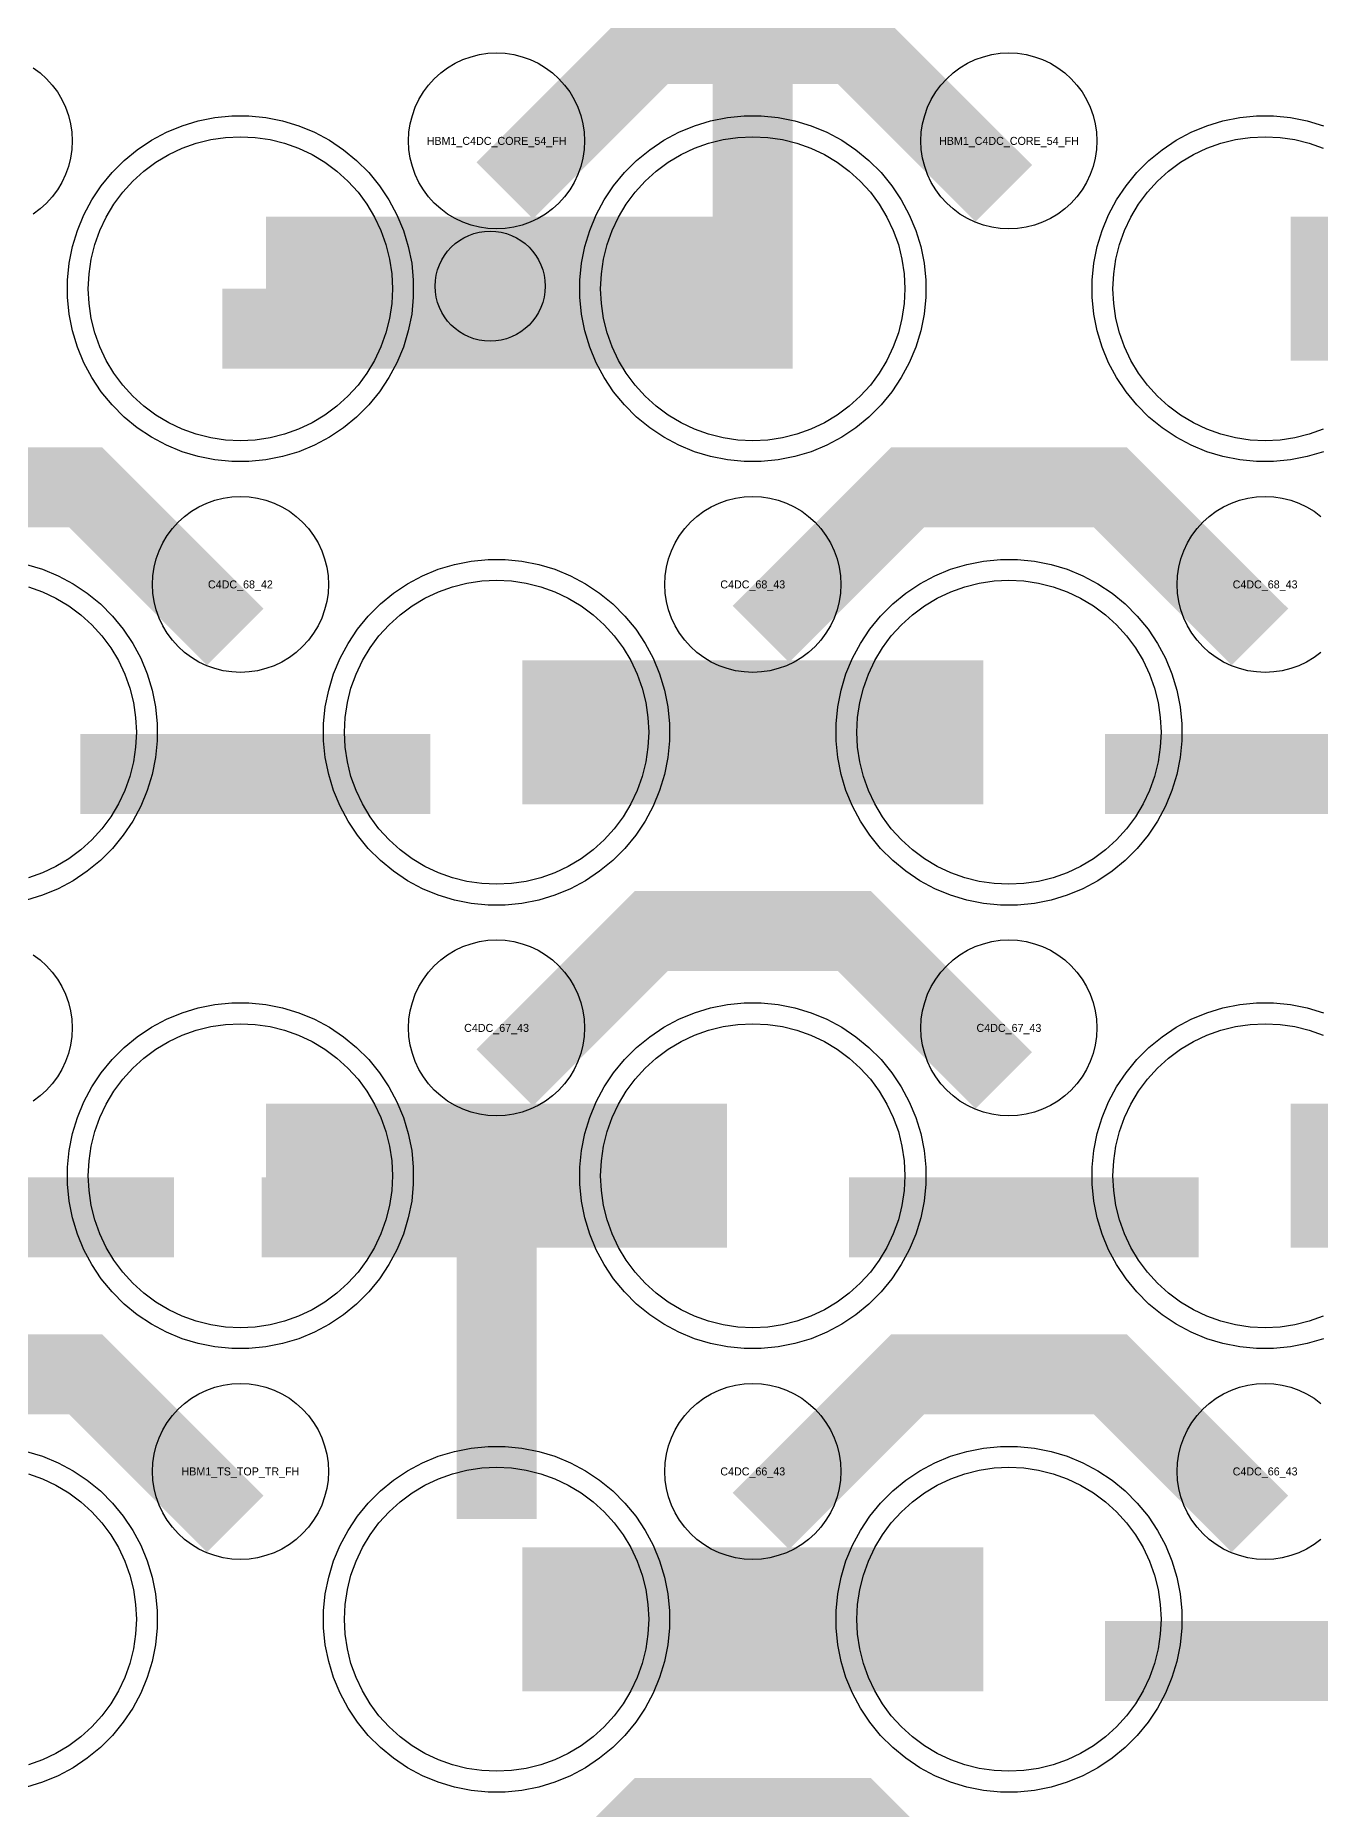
# Model space of a CAD drawing. Extents: x -11880 to 11880, y -14992 to 14992.
# Drawn here: x 1616 to 2017, y -5754 to -5200 of the extents above; entities that cross this region are included whole.
import ezdxf
from ezdxf.enums import TextEntityAlignment as Align

# ---------------------------------------------------------------- set-up
doc = ezdxf.new("R2010")
doc.units = 0
doc.header["$MEASUREMENT"] = 0
for name, color, linetype in [('GDS_775_DT_237', 138, 'CONTINUOUS'), ('RDL1_FS', 34, 'CONTINUOUS'), ('RDL_BS', 160, 'CONTINUOUS')]:
    doc.layers.add(name, color=color, linetype=linetype)

msp = doc.modelspace()

# ---------------------------------------------------------------- linework, layer by layer
at = {"layer": 'RDL1_FS'}
for points in [[(1680, -5326.154), (1675.343, -5325.925), (1670.732, -5325.241), (1666.209, -5324.109), (1661.819, -5322.537), (1657.605, -5320.545), (1653.605, -5318.147), (1649.86, -5315.369), (1646.406, -5312.239), (1643.276, -5308.785), (1640.498, -5305.04), (1638.1, -5301.04), (1636.108, -5296.826), (1634.536, -5292.436), (1633.404, -5287.913), (1632.72, -5283.302), (1632.491, -5278.645), (1632.72, -5273.988), (1633.404, -5269.377), (1634.536, -5264.854), (1636.108, -5260.464), (1638.1, -5256.25), (1640.498, -5252.25), (1643.276, -5248.505), (1646.406, -5245.051), (1649.86, -5241.921), (1653.605, -5239.143), (1657.605, -5236.745), (1661.819, -5234.753), (1666.209, -5233.181), (1670.732, -5232.049), (1675.343, -5231.365), (1680, -5231.136), (1684.657, -5231.365), (1689.268, -5232.049), (1693.791, -5233.181), (1698.181, -5234.753), (1702.395, -5236.745), (1706.395, -5239.143), (1710.14, -5241.921), (1713.594, -5245.051), (1716.724, -5248.505), (1719.502, -5252.25), (1721.9, -5256.25), (1723.892, -5260.464), (1725.464, -5264.854), (1726.596, -5269.377), (1727.28, -5273.988), (1727.509, -5278.645), (1727.28, -5283.302), (1726.596, -5287.913), (1725.464, -5292.436), (1723.892, -5296.826), (1721.9, -5301.04), (1719.502, -5305.04), (1716.724, -5308.785), (1713.594, -5312.239), (1710.14, -5315.369), (1706.395, -5318.147), (1702.395, -5320.545), (1698.181, -5322.537), (1693.791, -5324.109), (1689.268, -5325.241), (1684.657, -5325.925)], [(1840, -5326.154), (1835.343, -5325.925), (1830.732, -5325.241), (1826.209, -5324.109), (1821.819, -5322.537), (1817.605, -5320.545), (1813.605, -5318.147), (1809.86, -5315.369), (1806.406, -5312.239), (1803.276, -5308.785), (1800.498, -5305.04), (1798.1, -5301.04), (1796.108, -5296.826), (1794.536, -5292.436), (1793.404, -5287.913), (1792.72, -5283.302), (1792.491, -5278.645), (1792.72, -5273.988), (1793.404, -5269.377), (1794.536, -5264.854), (1796.108, -5260.464), (1798.1, -5256.25), (1800.498, -5252.25), (1803.276, -5248.505), (1806.406, -5245.051), (1809.86, -5241.921), (1813.605, -5239.143), (1817.605, -5236.745), (1821.819, -5234.753), (1826.209, -5233.181), (1830.732, -5232.049), (1835.343, -5231.365), (1840, -5231.136), (1844.657, -5231.365), (1849.268, -5232.049), (1853.791, -5233.181), (1858.181, -5234.753), (1862.395, -5236.745), (1866.395, -5239.143), (1870.14, -5241.921), (1873.594, -5245.051), (1876.724, -5248.505), (1879.502, -5252.25), (1881.9, -5256.25), (1883.892, -5260.464), (1885.464, -5264.854), (1886.596, -5269.377), (1887.28, -5273.988), (1887.509, -5278.645), (1887.28, -5283.302), (1886.596, -5287.913), (1885.464, -5292.436), (1883.892, -5296.826), (1881.9, -5301.04), (1879.502, -5305.04), (1876.724, -5308.785), (1873.594, -5312.239), (1870.14, -5315.369), (1866.395, -5318.147), (1862.395, -5320.545), (1858.181, -5322.537), (1853.791, -5324.109), (1849.268, -5325.241), (1844.657, -5325.925)]]:
    msp.add_lwpolyline(points, close=True, dxfattribs=at)
at = {"layer": 'RDL1_FS', "color": 241, "true_color": 0xf7abae}
for points in [[(2018.181, -5322.537), (2013.791, -5324.109), (2009.268, -5325.241), (2004.657, -5325.925), (2000, -5326.154), (1995.343, -5325.925), (1990.732, -5325.241), (1986.209, -5324.109), (1981.819, -5322.537), (1977.605, -5320.545), (1973.605, -5318.147), (1969.86, -5315.369), (1966.406, -5312.239), (1963.276, -5308.785), (1960.498, -5305.04), (1958.1, -5301.04), (1956.108, -5296.826), (1954.536, -5292.436), (1953.404, -5287.913), (1952.72, -5283.302), (1952.491, -5278.645), (1952.72, -5273.988), (1953.404, -5269.377), (1954.536, -5264.854), (1956.108, -5260.464), (1958.1, -5256.25), (1960.498, -5252.25), (1963.276, -5248.505), (1966.406, -5245.051), (1969.86, -5241.921), (1973.605, -5239.143), (1977.605, -5236.745), (1981.819, -5234.753), (1986.209, -5233.181), (1990.732, -5232.049), (1995.343, -5231.365), (2000, -5231.136), (2004.657, -5231.365), (2009.268, -5232.049), (2013.791, -5233.181), (2018.181, -5234.753)], [(1613.791, -5371.746), (1618.181, -5373.318), (1622.395, -5375.31), (1626.395, -5377.708), (1630.14, -5380.486), (1633.594, -5383.616), (1636.724, -5387.07), (1639.502, -5390.815), (1641.9, -5394.815), (1643.892, -5399.029), (1645.464, -5403.419), (1646.596, -5407.942), (1647.28, -5412.553), (1647.509, -5417.21), (1647.28, -5421.867), (1646.596, -5426.478), (1645.464, -5431.001), (1643.892, -5435.391), (1641.9, -5439.605), (1639.502, -5443.605), (1636.724, -5447.35), (1633.594, -5450.804), (1630.14, -5453.934), (1626.395, -5456.712), (1622.395, -5459.11), (1618.181, -5461.102), (1613.791, -5462.674)], [(2018.181, -5599.662), (2013.791, -5601.234), (2009.268, -5602.366), (2004.657, -5603.05), (2000, -5603.279), (1995.343, -5603.05), (1990.732, -5602.366), (1986.209, -5601.234), (1981.819, -5599.662), (1977.605, -5597.67), (1973.605, -5595.272), (1969.86, -5592.494), (1966.406, -5589.364), (1963.276, -5585.91), (1960.498, -5582.165), (1958.1, -5578.165), (1956.108, -5573.951), (1954.536, -5569.561), (1953.404, -5565.038), (1952.72, -5560.427), (1952.491, -5555.77), (1952.72, -5551.113), (1953.404, -5546.502), (1954.536, -5541.979), (1956.108, -5537.589), (1958.1, -5533.375), (1960.498, -5529.375), (1963.276, -5525.63), (1966.406, -5522.176), (1969.86, -5519.046), (1973.605, -5516.268), (1977.605, -5513.87), (1981.819, -5511.878), (1986.209, -5510.306), (1990.732, -5509.174), (1995.343, -5508.49), (2000, -5508.261), (2004.657, -5508.49), (2009.268, -5509.174), (2013.791, -5510.306), (2018.181, -5511.878)]]:
    msp.add_lwpolyline(points, dxfattribs=at)
at = {"layer": 'RDL1_FS'}
for points in [[(1688.002, -5278.645, 45, 45, 0), (1760.002, -5278.645, 45, 45, 0)], [(1760.002, -5278.645, 45, 45, 0), (1832.002, -5278.645, 45, 45, 0)]]:
    msp.add_lwpolyline(points, format="xyseb", dxfattribs=at)
at = {"layer": 'RDL1_FS', "color": 241, "true_color": 0xf7abae}
for points in [[(2008.002, -5278.645, 45, 45, 0), (2080.002, -5278.645, 45, 45, 0)], [(1768.002, -5417.21, 45, 45, 0), (1840.002, -5417.21, 45, 45, 0)], [(1840.002, -5417.21, 45, 45, 0), (1912.002, -5417.21, 45, 45, 0)], [(1688.002, -5555.77, 45, 45, 0), (1760.002, -5555.77, 45, 45, 0)], [(1760.002, -5555.77, 45, 45, 0), (1832.002, -5555.77, 45, 45, 0)], [(2008.002, -5555.77, 45, 45, 0), (2080.002, -5555.77, 45, 45, 0)], [(1768.002, -5694.335, 45, 45, 0), (1840.002, -5694.335, 45, 45, 0)], [(1840.002, -5694.335, 45, 45, 0), (1912.002, -5694.335, 45, 45, 0)]]:
    msp.add_lwpolyline(points, format="xyseb", dxfattribs=at)
for points in [[(1760, -5464.719), (1755.343, -5464.49), (1750.732, -5463.806), (1746.209, -5462.674), (1741.819, -5461.102), (1737.605, -5459.11), (1733.605, -5456.712), (1729.86, -5453.934), (1726.406, -5450.804), (1723.276, -5447.35), (1720.498, -5443.605), (1718.1, -5439.605), (1716.108, -5435.391), (1714.536, -5431.001), (1713.404, -5426.478), (1712.72, -5421.867), (1712.491, -5417.21), (1712.72, -5412.553), (1713.404, -5407.942), (1714.536, -5403.419), (1716.108, -5399.029), (1718.1, -5394.815), (1720.498, -5390.815), (1723.276, -5387.07), (1726.406, -5383.616), (1729.86, -5380.486), (1733.605, -5377.708), (1737.605, -5375.31), (1741.819, -5373.318), (1746.209, -5371.746), (1750.732, -5370.614), (1755.343, -5369.93), (1760, -5369.701), (1764.657, -5369.93), (1769.268, -5370.614), (1773.791, -5371.746), (1778.181, -5373.318), (1782.395, -5375.31), (1786.395, -5377.708), (1790.14, -5380.486), (1793.594, -5383.616), (1796.724, -5387.07), (1799.502, -5390.815), (1801.9, -5394.815), (1803.892, -5399.029), (1805.464, -5403.419), (1806.596, -5407.942), (1807.28, -5412.553), (1807.509, -5417.21), (1807.28, -5421.867), (1806.596, -5426.478), (1805.464, -5431.001), (1803.892, -5435.391), (1801.9, -5439.605), (1799.502, -5443.605), (1796.724, -5447.35), (1793.594, -5450.804), (1790.14, -5453.934), (1786.395, -5456.712), (1782.395, -5459.11), (1778.181, -5461.102), (1773.791, -5462.674), (1769.268, -5463.806), (1764.657, -5464.49)], [(1920, -5464.719), (1915.343, -5464.49), (1910.732, -5463.806), (1906.209, -5462.674), (1901.819, -5461.102), (1897.605, -5459.11), (1893.605, -5456.712), (1889.86, -5453.934), (1886.406, -5450.804), (1883.276, -5447.35), (1880.498, -5443.605), (1878.1, -5439.605), (1876.108, -5435.391), (1874.536, -5431.001), (1873.404, -5426.478), (1872.72, -5421.867), (1872.491, -5417.21), (1872.72, -5412.553), (1873.404, -5407.942), (1874.536, -5403.419), (1876.108, -5399.029), (1878.1, -5394.815), (1880.498, -5390.815), (1883.276, -5387.07), (1886.406, -5383.616), (1889.86, -5380.486), (1893.605, -5377.708), (1897.605, -5375.31), (1901.819, -5373.318), (1906.209, -5371.746), (1910.732, -5370.614), (1915.343, -5369.93), (1920, -5369.701), (1924.657, -5369.93), (1929.268, -5370.614), (1933.791, -5371.746), (1938.181, -5373.318), (1942.395, -5375.31), (1946.395, -5377.708), (1950.14, -5380.486), (1953.594, -5383.616), (1956.724, -5387.07), (1959.502, -5390.815), (1961.9, -5394.815), (1963.892, -5399.029), (1965.464, -5403.419), (1966.596, -5407.942), (1967.28, -5412.553), (1967.509, -5417.21), (1967.28, -5421.867), (1966.596, -5426.478), (1965.464, -5431.001), (1963.892, -5435.391), (1961.9, -5439.605), (1959.502, -5443.605), (1956.724, -5447.35), (1953.594, -5450.804), (1950.14, -5453.934), (1946.395, -5456.712), (1942.395, -5459.11), (1938.181, -5461.102), (1933.791, -5462.674), (1929.268, -5463.806), (1924.657, -5464.49)], [(1680, -5603.279), (1675.343, -5603.05), (1670.732, -5602.366), (1666.209, -5601.234), (1661.819, -5599.662), (1657.605, -5597.67), (1653.605, -5595.272), (1649.86, -5592.494), (1646.406, -5589.364), (1643.276, -5585.91), (1640.498, -5582.165), (1638.1, -5578.165), (1636.108, -5573.951), (1634.536, -5569.561), (1633.404, -5565.038), (1632.72, -5560.427), (1632.491, -5555.77), (1632.72, -5551.113), (1633.404, -5546.502), (1634.536, -5541.979), (1636.108, -5537.589), (1638.1, -5533.375), (1640.498, -5529.375), (1643.276, -5525.63), (1646.406, -5522.176), (1649.86, -5519.046), (1653.605, -5516.268), (1657.605, -5513.87), (1661.819, -5511.878), (1666.209, -5510.306), (1670.732, -5509.174), (1675.343, -5508.49), (1680, -5508.261), (1684.657, -5508.49), (1689.268, -5509.174), (1693.791, -5510.306), (1698.181, -5511.878), (1702.395, -5513.87), (1706.395, -5516.268), (1710.14, -5519.046), (1713.594, -5522.176), (1716.724, -5525.63), (1719.502, -5529.375), (1721.9, -5533.375), (1723.892, -5537.589), (1725.464, -5541.979), (1726.596, -5546.502), (1727.28, -5551.113), (1727.509, -5555.77), (1727.28, -5560.427), (1726.596, -5565.038), (1725.464, -5569.561), (1723.892, -5573.951), (1721.9, -5578.165), (1719.502, -5582.165), (1716.724, -5585.91), (1713.594, -5589.364), (1710.14, -5592.494), (1706.395, -5595.272), (1702.395, -5597.67), (1698.181, -5599.662), (1693.791, -5601.234), (1689.268, -5602.366), (1684.657, -5603.05)], [(1840, -5603.279), (1835.343, -5603.05), (1830.732, -5602.366), (1826.209, -5601.234), (1821.819, -5599.662), (1817.605, -5597.67), (1813.605, -5595.272), (1809.86, -5592.494), (1806.406, -5589.364), (1803.276, -5585.91), (1800.498, -5582.165), (1798.1, -5578.165), (1796.108, -5573.951), (1794.536, -5569.561), (1793.404, -5565.038), (1792.72, -5560.427), (1792.491, -5555.77), (1792.72, -5551.113), (1793.404, -5546.502), (1794.536, -5541.979), (1796.108, -5537.589), (1798.1, -5533.375), (1800.498, -5529.375), (1803.276, -5525.63), (1806.406, -5522.176), (1809.86, -5519.046), (1813.605, -5516.268), (1817.605, -5513.87), (1821.819, -5511.878), (1826.209, -5510.306), (1830.732, -5509.174), (1835.343, -5508.49), (1840, -5508.261), (1844.657, -5508.49), (1849.268, -5509.174), (1853.791, -5510.306), (1858.181, -5511.878), (1862.395, -5513.87), (1866.395, -5516.268), (1870.14, -5519.046), (1873.594, -5522.176), (1876.724, -5525.63), (1879.502, -5529.375), (1881.9, -5533.375), (1883.892, -5537.589), (1885.464, -5541.979), (1886.596, -5546.502), (1887.28, -5551.113), (1887.509, -5555.77), (1887.28, -5560.427), (1886.596, -5565.038), (1885.464, -5569.561), (1883.892, -5573.951), (1881.9, -5578.165), (1879.502, -5582.165), (1876.724, -5585.91), (1873.594, -5589.364), (1870.14, -5592.494), (1866.395, -5595.272), (1862.395, -5597.67), (1858.181, -5599.662), (1853.791, -5601.234), (1849.268, -5602.366), (1844.657, -5603.05)], [(1760, -5741.844), (1755.343, -5741.615), (1750.732, -5740.931), (1746.209, -5739.799), (1741.819, -5738.227), (1737.605, -5736.235), (1733.605, -5733.837), (1729.86, -5731.059), (1726.406, -5727.929), (1723.276, -5724.475), (1720.498, -5720.73), (1718.1, -5716.73), (1716.108, -5712.516), (1714.536, -5708.126), (1713.404, -5703.603), (1712.72, -5698.992), (1712.491, -5694.335), (1712.72, -5689.678), (1713.404, -5685.067), (1714.536, -5680.544), (1716.108, -5676.154), (1718.1, -5671.94), (1720.498, -5667.94), (1723.276, -5664.195), (1726.406, -5660.741), (1729.86, -5657.611), (1733.605, -5654.833), (1737.605, -5652.435), (1741.819, -5650.443), (1746.209, -5648.871), (1750.732, -5647.739), (1755.343, -5647.055), (1760, -5646.826), (1764.657, -5647.055), (1769.268, -5647.739), (1773.791, -5648.871), (1778.181, -5650.443), (1782.395, -5652.435), (1786.395, -5654.833), (1790.14, -5657.611), (1793.594, -5660.741), (1796.724, -5664.195), (1799.502, -5667.94), (1801.9, -5671.94), (1803.892, -5676.154), (1805.464, -5680.544), (1806.596, -5685.067), (1807.28, -5689.678), (1807.509, -5694.335), (1807.28, -5698.992), (1806.596, -5703.603), (1805.464, -5708.126), (1803.892, -5712.516), (1801.9, -5716.73), (1799.502, -5720.73), (1796.724, -5724.475), (1793.594, -5727.929), (1790.14, -5731.059), (1786.395, -5733.837), (1782.395, -5736.235), (1778.181, -5738.227), (1773.791, -5739.799), (1769.268, -5740.931), (1764.657, -5741.615)], [(1920, -5741.844), (1915.343, -5741.615), (1910.732, -5740.931), (1906.209, -5739.799), (1901.819, -5738.227), (1897.605, -5736.235), (1893.605, -5733.837), (1889.86, -5731.059), (1886.406, -5727.929), (1883.276, -5724.475), (1880.498, -5720.73), (1878.1, -5716.73), (1876.108, -5712.516), (1874.536, -5708.126), (1873.404, -5703.603), (1872.72, -5698.992), (1872.491, -5694.335), (1872.72, -5689.678), (1873.404, -5685.067), (1874.536, -5680.544), (1876.108, -5676.154), (1878.1, -5671.94), (1880.498, -5667.94), (1883.276, -5664.195), (1886.406, -5660.741), (1889.86, -5657.611), (1893.605, -5654.833), (1897.605, -5652.435), (1901.819, -5650.443), (1906.209, -5648.871), (1910.732, -5647.739), (1915.343, -5647.055), (1920, -5646.826), (1924.657, -5647.055), (1929.268, -5647.739), (1933.791, -5648.871), (1938.181, -5650.443), (1942.395, -5652.435), (1946.395, -5654.833), (1950.14, -5657.611), (1953.594, -5660.741), (1956.724, -5664.195), (1959.502, -5667.94), (1961.9, -5671.94), (1963.892, -5676.154), (1965.464, -5680.544), (1966.596, -5685.067), (1967.28, -5689.678), (1967.509, -5694.335), (1967.28, -5698.992), (1966.596, -5703.603), (1965.464, -5708.126), (1963.892, -5712.516), (1961.9, -5716.73), (1959.502, -5720.73), (1956.724, -5724.475), (1953.594, -5727.929), (1950.14, -5731.059), (1946.395, -5733.837), (1942.395, -5736.235), (1938.181, -5738.227), (1933.791, -5739.799), (1929.268, -5740.931), (1924.657, -5741.615)]]:
    msp.add_lwpolyline(points, close=True, dxfattribs=at)
at = {"layer": 'RDL1_FS'}
msp.add_lwpolyline([(1613.791, -5648.871), (1618.181, -5650.443), (1622.395, -5652.435), (1626.395, -5654.833), (1630.14, -5657.611), (1633.594, -5660.741), (1636.724, -5664.195), (1639.502, -5667.94), (1641.9, -5671.94), (1643.892, -5676.154), (1645.464, -5680.544), (1646.596, -5685.067), (1647.28, -5689.678), (1647.509, -5694.335), (1647.28, -5698.992), (1646.596, -5703.603), (1645.464, -5708.126), (1643.892, -5712.516), (1641.9, -5716.73), (1639.502, -5720.73), (1636.724, -5724.475), (1633.594, -5727.929), (1630.14, -5731.059), (1626.395, -5733.837), (1622.395, -5736.235), (1618.181, -5738.227), (1613.791, -5739.799)], dxfattribs=at)
msp.add_circle((1757.99, -5277.833), 17.2, dxfattribs=at)
at = {"layer": 'RDL_BS'}
for points in [[(1840, -5303.645, 25, 25, 0), (1840, -5189.644, 25, 25, 0)], [(1762.562, -5247.959, 25, 25, 0), (1808.377, -5202.144, 25, 25, 0), (1841.93, -5202.144, 25, 25, 0)], [(1918.401, -5248.858, 25, 25, 0), (1871.687, -5202.144, 25, 25, 0), (1841.929, -5202.144, 25, 25, 0)], [(1674.397, -5291.145, 25, 25, 0), (1852.5, -5291.145, 25, 25, 0)], [(1678.401, -5387.423, 25, 25, 0), (1631.687, -5340.709, 25, 25, 0), (1601.929, -5340.709, 25, 25, 0)], [(1842.562, -5386.524, 25, 25, 0), (1888.377, -5340.709, 25, 25, 0), (1921.93, -5340.709, 25, 25, 0)], [(1998.401, -5387.423, 25, 25, 0), (1951.687, -5340.709, 25, 25, 0), (1921.929, -5340.709, 25, 25, 0)], [(1762.562, -5525.084, 25, 25, 0), (1808.377, -5479.269, 25, 25, 0), (1841.93, -5479.269, 25, 25, 0)], [(1918.401, -5525.983, 25, 25, 0), (1871.687, -5479.269, 25, 25, 0), (1841.929, -5479.269, 25, 25, 0)], [(1678.401, -5664.548, 25, 25, 0), (1631.687, -5617.834, 25, 25, 0), (1601.929, -5617.834, 25, 25, 0)], [(1842.562, -5663.649, 25, 25, 0), (1888.377, -5617.834, 25, 25, 0), (1921.93, -5617.834, 25, 25, 0)], [(1998.401, -5664.548, 25, 25, 0), (1951.687, -5617.834, 25, 25, 0), (1921.929, -5617.834, 25, 25, 0)], [(1434.397, -5706.835, 25, 25, 0), (1612.5, -5706.835, 25, 25, 0)], [(1762.562, -5802.214, 25, 25, 0), (1808.377, -5756.399, 25, 25, 0), (1841.93, -5756.399, 25, 25, 0)], [(1918.401, -5803.113, 25, 25, 0), (1871.687, -5756.399, 25, 25, 0), (1841.929, -5756.399, 25, 25, 0)]]:
    msp.add_lwpolyline(points, format="xyseb", dxfattribs=at)
for points in [[(1615.28, -5209.6), (1617.443, -5211.203), (1619.442, -5213.015), (1621.254, -5215.014), (1622.857, -5217.177), (1624.25, -5219.501), (1625.402, -5221.938), (1626.309, -5224.473), (1626.966, -5227.092), (1627.362, -5229.764), (1627.494, -5232.457), (1627.362, -5235.15), (1626.966, -5237.822), (1626.309, -5240.441), (1625.402, -5242.976), (1624.25, -5245.413), (1622.857, -5247.737), (1621.254, -5249.9), (1619.442, -5251.899), (1617.443, -5253.711), (1615.28, -5255.314)], [(2017.443, -5392.276), (2015.28, -5393.879), (2012.956, -5395.272), (2010.519, -5396.424), (2007.984, -5397.331), (2005.365, -5397.988), (2002.693, -5398.384), (2000, -5398.516), (1997.307, -5398.384), (1994.635, -5397.988), (1992.016, -5397.331), (1989.481, -5396.424), (1987.044, -5395.272), (1984.72, -5393.879), (1982.557, -5392.276), (1980.558, -5390.464), (1978.746, -5388.465), (1977.143, -5386.302), (1975.75, -5383.978), (1974.598, -5381.541), (1973.691, -5379.006), (1973.034, -5376.387), (1972.638, -5373.715), (1972.506, -5371.022), (1972.638, -5368.329), (1973.034, -5365.657), (1973.691, -5363.038), (1974.598, -5360.503), (1975.75, -5358.066), (1977.143, -5355.742), (1978.746, -5353.579), (1980.558, -5351.58), (1982.557, -5349.768), (1984.72, -5348.165), (1987.044, -5346.772), (1989.481, -5345.62), (1992.016, -5344.713), (1994.635, -5344.056), (1997.307, -5343.66), (2000, -5343.528), (2002.693, -5343.66), (2005.365, -5344.056), (2007.984, -5344.713), (2010.519, -5345.62), (2012.956, -5346.772), (2015.28, -5348.165), (2017.443, -5349.768)], [(1615.28, -5486.725), (1617.443, -5488.328), (1619.442, -5490.14), (1621.254, -5492.139), (1622.857, -5494.302), (1624.25, -5496.626), (1625.402, -5499.063), (1626.309, -5501.598), (1626.966, -5504.217), (1627.362, -5506.889), (1627.494, -5509.582), (1627.362, -5512.275), (1626.966, -5514.947), (1626.309, -5517.566), (1625.402, -5520.101), (1624.25, -5522.538), (1622.857, -5524.862), (1621.254, -5527.025), (1619.442, -5529.024), (1617.443, -5530.836), (1615.28, -5532.439)], [(2017.443, -5669.401), (2015.28, -5671.004), (2012.956, -5672.397), (2010.519, -5673.549), (2007.984, -5674.456), (2005.365, -5675.113), (2002.693, -5675.509), (2000, -5675.641), (1997.307, -5675.509), (1994.635, -5675.113), (1992.016, -5674.456), (1989.481, -5673.549), (1987.044, -5672.397), (1984.72, -5671.004), (1982.557, -5669.401), (1980.558, -5667.589), (1978.746, -5665.59), (1977.143, -5663.427), (1975.75, -5661.103), (1974.598, -5658.666), (1973.691, -5656.131), (1973.034, -5653.512), (1972.638, -5650.84), (1972.506, -5648.147), (1972.638, -5645.454), (1973.034, -5642.782), (1973.691, -5640.163), (1974.598, -5637.628), (1975.75, -5635.191), (1977.143, -5632.867), (1978.746, -5630.704), (1980.558, -5628.705), (1982.557, -5626.893), (1984.72, -5625.29), (1987.044, -5623.897), (1989.481, -5622.745), (1992.016, -5621.838), (1994.635, -5621.181), (1997.307, -5620.785), (2000, -5620.653), (2002.693, -5620.785), (2005.365, -5621.181), (2007.984, -5621.838), (2010.519, -5622.745), (2012.956, -5623.897), (2015.28, -5625.29), (2017.443, -5626.893)], [(1613.165, -5641.898), (1618.205, -5643.429), (1623.115, -5645.46), (1627.777, -5647.952), (1632.191, -5650.899), (1636.292, -5654.261), (1640.074, -5658.043), (1643.436, -5662.144), (1646.383, -5666.558), (1648.875, -5671.22), (1650.906, -5676.13), (1652.437, -5681.17), (1653.483, -5686.397), (1654, -5691.691), (1654, -5696.979), (1653.483, -5702.273), (1652.437, -5707.5), (1650.906, -5712.54), (1648.875, -5717.45), (1646.383, -5722.112), (1643.436, -5726.526), (1640.074, -5730.627), (1636.292, -5734.409), (1632.191, -5737.771), (1627.777, -5740.718), (1623.115, -5743.21), (1618.205, -5745.241), (1613.165, -5746.772)]]:
    msp.add_lwpolyline(points, dxfattribs=at)
for points in [[(1760, -5259.951), (1757.307, -5259.819), (1754.635, -5259.423), (1752.016, -5258.766), (1749.481, -5257.859), (1747.044, -5256.707), (1744.72, -5255.314), (1742.557, -5253.711), (1740.558, -5251.899), (1738.746, -5249.9), (1737.143, -5247.737), (1735.75, -5245.413), (1734.598, -5242.976), (1733.691, -5240.441), (1733.034, -5237.822), (1732.638, -5235.15), (1732.506, -5232.457), (1732.638, -5229.764), (1733.034, -5227.092), (1733.691, -5224.473), (1734.598, -5221.938), (1735.75, -5219.501), (1737.143, -5217.177), (1738.746, -5215.014), (1740.558, -5213.015), (1742.557, -5211.203), (1744.72, -5209.6), (1747.044, -5208.207), (1749.481, -5207.055), (1752.016, -5206.148), (1754.635, -5205.491), (1757.307, -5205.095), (1760, -5204.963), (1762.693, -5205.095), (1765.365, -5205.491), (1767.984, -5206.148), (1770.519, -5207.055), (1772.956, -5208.207), (1775.28, -5209.6), (1777.443, -5211.203), (1779.442, -5213.015), (1781.254, -5215.014), (1782.857, -5217.177), (1784.25, -5219.501), (1785.402, -5221.938), (1786.309, -5224.473), (1786.966, -5227.092), (1787.362, -5229.764), (1787.494, -5232.457), (1787.362, -5235.15), (1786.966, -5237.822), (1786.309, -5240.441), (1785.402, -5242.976), (1784.25, -5245.413), (1782.857, -5247.737), (1781.254, -5249.9), (1779.442, -5251.899), (1777.443, -5253.711), (1775.28, -5255.314), (1772.956, -5256.707), (1770.519, -5257.859), (1767.984, -5258.766), (1765.365, -5259.423), (1762.693, -5259.819)], [(1920, -5259.951), (1917.307, -5259.819), (1914.635, -5259.423), (1912.016, -5258.766), (1909.481, -5257.859), (1907.044, -5256.707), (1904.72, -5255.314), (1902.557, -5253.711), (1900.558, -5251.899), (1898.746, -5249.9), (1897.143, -5247.737), (1895.75, -5245.413), (1894.598, -5242.976), (1893.691, -5240.441), (1893.034, -5237.822), (1892.638, -5235.15), (1892.506, -5232.457), (1892.638, -5229.764), (1893.034, -5227.092), (1893.691, -5224.473), (1894.598, -5221.938), (1895.75, -5219.501), (1897.143, -5217.177), (1898.746, -5215.014), (1900.558, -5213.015), (1902.557, -5211.203), (1904.72, -5209.6), (1907.044, -5208.207), (1909.481, -5207.055), (1912.016, -5206.148), (1914.635, -5205.491), (1917.307, -5205.095), (1920, -5204.963), (1922.693, -5205.095), (1925.365, -5205.491), (1927.984, -5206.148), (1930.519, -5207.055), (1932.956, -5208.207), (1935.28, -5209.6), (1937.443, -5211.203), (1939.442, -5213.015), (1941.254, -5215.014), (1942.857, -5217.177), (1944.25, -5219.501), (1945.402, -5221.938), (1946.309, -5224.473), (1946.966, -5227.092), (1947.362, -5229.764), (1947.494, -5232.457), (1947.362, -5235.15), (1946.966, -5237.822), (1946.309, -5240.441), (1945.402, -5242.976), (1944.25, -5245.413), (1942.857, -5247.737), (1941.254, -5249.9), (1939.442, -5251.899), (1937.443, -5253.711), (1935.28, -5255.314), (1932.956, -5256.707), (1930.519, -5257.859), (1927.984, -5258.766), (1925.365, -5259.423), (1922.693, -5259.819)], [(1677.356, -5332.645), (1672.062, -5332.128), (1666.835, -5331.082), (1661.795, -5329.551), (1656.885, -5327.52), (1652.223, -5325.028), (1647.809, -5322.081), (1643.708, -5318.719), (1639.926, -5314.937), (1636.564, -5310.836), (1633.617, -5306.422), (1631.125, -5301.76), (1629.094, -5296.85), (1627.563, -5291.81), (1626.517, -5286.583), (1626, -5281.289), (1626, -5276.001), (1626.517, -5270.707), (1627.563, -5265.48), (1629.094, -5260.44), (1631.125, -5255.53), (1633.617, -5250.868), (1636.564, -5246.454), (1639.926, -5242.353), (1643.708, -5238.571), (1647.809, -5235.209), (1652.223, -5232.262), (1656.885, -5229.77), (1661.795, -5227.739), (1666.835, -5226.208), (1672.062, -5225.162), (1677.356, -5224.645), (1682.644, -5224.645), (1687.938, -5225.162), (1693.165, -5226.208), (1698.205, -5227.739), (1703.115, -5229.77), (1707.777, -5232.262), (1712.191, -5235.209), (1716.292, -5238.571), (1720.074, -5242.353), (1723.436, -5246.454), (1726.383, -5250.868), (1728.875, -5255.53), (1730.906, -5260.44), (1732.437, -5265.48), (1733.483, -5270.707), (1734, -5276.001), (1734, -5281.289), (1733.483, -5286.583), (1732.437, -5291.81), (1730.906, -5296.85), (1728.875, -5301.76), (1726.383, -5306.422), (1723.436, -5310.836), (1720.074, -5314.937), (1716.292, -5318.719), (1712.191, -5322.081), (1707.777, -5325.028), (1703.115, -5327.52), (1698.205, -5329.551), (1693.165, -5331.082), (1687.938, -5332.128), (1682.644, -5332.645)], [(1837.356, -5332.645), (1832.062, -5332.128), (1826.835, -5331.082), (1821.795, -5329.551), (1816.885, -5327.52), (1812.223, -5325.028), (1807.809, -5322.081), (1803.708, -5318.719), (1799.926, -5314.937), (1796.564, -5310.836), (1793.617, -5306.422), (1791.125, -5301.76), (1789.094, -5296.85), (1787.563, -5291.81), (1786.517, -5286.583), (1786, -5281.289), (1786, -5276.001), (1786.517, -5270.707), (1787.563, -5265.48), (1789.094, -5260.44), (1791.125, -5255.53), (1793.617, -5250.868), (1796.564, -5246.454), (1799.926, -5242.353), (1803.708, -5238.571), (1807.809, -5235.209), (1812.223, -5232.262), (1816.885, -5229.77), (1821.795, -5227.739), (1826.835, -5226.208), (1832.062, -5225.162), (1837.356, -5224.645), (1842.644, -5224.645), (1847.938, -5225.162), (1853.165, -5226.208), (1858.205, -5227.739), (1863.115, -5229.77), (1867.777, -5232.262), (1872.191, -5235.209), (1876.292, -5238.571), (1880.074, -5242.353), (1883.436, -5246.454), (1886.383, -5250.868), (1888.875, -5255.53), (1890.906, -5260.44), (1892.437, -5265.48), (1893.483, -5270.707), (1894, -5276.001), (1894, -5281.289), (1893.483, -5286.583), (1892.437, -5291.81), (1890.906, -5296.85), (1888.875, -5301.76), (1886.383, -5306.422), (1883.436, -5310.836), (1880.074, -5314.937), (1876.292, -5318.719), (1872.191, -5322.081), (1867.777, -5325.028), (1863.115, -5327.52), (1858.205, -5329.551), (1853.165, -5331.082), (1847.938, -5332.128), (1842.644, -5332.645)], [(1680, -5398.516), (1677.307, -5398.384), (1674.635, -5397.988), (1672.016, -5397.331), (1669.481, -5396.424), (1667.044, -5395.272), (1664.72, -5393.879), (1662.557, -5392.276), (1660.558, -5390.464), (1658.746, -5388.465), (1657.143, -5386.302), (1655.75, -5383.978), (1654.598, -5381.541), (1653.691, -5379.006), (1653.034, -5376.387), (1652.638, -5373.715), (1652.506, -5371.022), (1652.638, -5368.329), (1653.034, -5365.657), (1653.691, -5363.038), (1654.598, -5360.503), (1655.75, -5358.066), (1657.143, -5355.742), (1658.746, -5353.579), (1660.558, -5351.58), (1662.557, -5349.768), (1664.72, -5348.165), (1667.044, -5346.772), (1669.481, -5345.62), (1672.016, -5344.713), (1674.635, -5344.056), (1677.307, -5343.66), (1680, -5343.528), (1682.693, -5343.66), (1685.365, -5344.056), (1687.984, -5344.713), (1690.519, -5345.62), (1692.956, -5346.772), (1695.28, -5348.165), (1697.443, -5349.768), (1699.442, -5351.58), (1701.254, -5353.579), (1702.857, -5355.742), (1704.25, -5358.066), (1705.402, -5360.503), (1706.309, -5363.038), (1706.966, -5365.657), (1707.362, -5368.329), (1707.494, -5371.022), (1707.362, -5373.715), (1706.966, -5376.387), (1706.309, -5379.006), (1705.402, -5381.541), (1704.25, -5383.978), (1702.857, -5386.302), (1701.254, -5388.465), (1699.442, -5390.464), (1697.443, -5392.276), (1695.28, -5393.879), (1692.956, -5395.272), (1690.519, -5396.424), (1687.984, -5397.331), (1685.365, -5397.988), (1682.693, -5398.384)], [(1840, -5398.516), (1837.307, -5398.384), (1834.635, -5397.988), (1832.016, -5397.331), (1829.481, -5396.424), (1827.044, -5395.272), (1824.72, -5393.879), (1822.557, -5392.276), (1820.558, -5390.464), (1818.746, -5388.465), (1817.143, -5386.302), (1815.75, -5383.978), (1814.598, -5381.541), (1813.691, -5379.006), (1813.034, -5376.387), (1812.638, -5373.715), (1812.506, -5371.022), (1812.638, -5368.329), (1813.034, -5365.657), (1813.691, -5363.038), (1814.598, -5360.503), (1815.75, -5358.066), (1817.143, -5355.742), (1818.746, -5353.579), (1820.558, -5351.58), (1822.557, -5349.768), (1824.72, -5348.165), (1827.044, -5346.772), (1829.481, -5345.62), (1832.016, -5344.713), (1834.635, -5344.056), (1837.307, -5343.66), (1840, -5343.528), (1842.693, -5343.66), (1845.365, -5344.056), (1847.984, -5344.713), (1850.519, -5345.62), (1852.956, -5346.772), (1855.28, -5348.165), (1857.443, -5349.768), (1859.442, -5351.58), (1861.254, -5353.579), (1862.857, -5355.742), (1864.25, -5358.066), (1865.402, -5360.503), (1866.309, -5363.038), (1866.966, -5365.657), (1867.362, -5368.329), (1867.494, -5371.022), (1867.362, -5373.715), (1866.966, -5376.387), (1866.309, -5379.006), (1865.402, -5381.541), (1864.25, -5383.978), (1862.857, -5386.302), (1861.254, -5388.465), (1859.442, -5390.464), (1857.443, -5392.276), (1855.28, -5393.879), (1852.956, -5395.272), (1850.519, -5396.424), (1847.984, -5397.331), (1845.365, -5397.988), (1842.693, -5398.384)], [(1760, -5537.076), (1757.307, -5536.944), (1754.635, -5536.548), (1752.016, -5535.891), (1749.481, -5534.984), (1747.044, -5533.832), (1744.72, -5532.439), (1742.557, -5530.836), (1740.558, -5529.024), (1738.746, -5527.025), (1737.143, -5524.862), (1735.75, -5522.538), (1734.598, -5520.101), (1733.691, -5517.566), (1733.034, -5514.947), (1732.638, -5512.275), (1732.506, -5509.582), (1732.638, -5506.889), (1733.034, -5504.217), (1733.691, -5501.598), (1734.598, -5499.063), (1735.75, -5496.626), (1737.143, -5494.302), (1738.746, -5492.139), (1740.558, -5490.14), (1742.557, -5488.328), (1744.72, -5486.725), (1747.044, -5485.332), (1749.481, -5484.18), (1752.016, -5483.273), (1754.635, -5482.616), (1757.307, -5482.22), (1760, -5482.088), (1762.693, -5482.22), (1765.365, -5482.616), (1767.984, -5483.273), (1770.519, -5484.18), (1772.956, -5485.332), (1775.28, -5486.725), (1777.443, -5488.328), (1779.442, -5490.14), (1781.254, -5492.139), (1782.857, -5494.302), (1784.25, -5496.626), (1785.402, -5499.063), (1786.309, -5501.598), (1786.966, -5504.217), (1787.362, -5506.889), (1787.494, -5509.582), (1787.362, -5512.275), (1786.966, -5514.947), (1786.309, -5517.566), (1785.402, -5520.101), (1784.25, -5522.538), (1782.857, -5524.862), (1781.254, -5527.025), (1779.442, -5529.024), (1777.443, -5530.836), (1775.28, -5532.439), (1772.956, -5533.832), (1770.519, -5534.984), (1767.984, -5535.891), (1765.365, -5536.548), (1762.693, -5536.944)], [(1920, -5537.076), (1917.307, -5536.944), (1914.635, -5536.548), (1912.016, -5535.891), (1909.481, -5534.984), (1907.044, -5533.832), (1904.72, -5532.439), (1902.557, -5530.836), (1900.558, -5529.024), (1898.746, -5527.025), (1897.143, -5524.862), (1895.75, -5522.538), (1894.598, -5520.101), (1893.691, -5517.566), (1893.034, -5514.947), (1892.638, -5512.275), (1892.506, -5509.582), (1892.638, -5506.889), (1893.034, -5504.217), (1893.691, -5501.598), (1894.598, -5499.063), (1895.75, -5496.626), (1897.143, -5494.302), (1898.746, -5492.139), (1900.558, -5490.14), (1902.557, -5488.328), (1904.72, -5486.725), (1907.044, -5485.332), (1909.481, -5484.18), (1912.016, -5483.273), (1914.635, -5482.616), (1917.307, -5482.22), (1920, -5482.088), (1922.693, -5482.22), (1925.365, -5482.616), (1927.984, -5483.273), (1930.519, -5484.18), (1932.956, -5485.332), (1935.28, -5486.725), (1937.443, -5488.328), (1939.442, -5490.14), (1941.254, -5492.139), (1942.857, -5494.302), (1944.25, -5496.626), (1945.402, -5499.063), (1946.309, -5501.598), (1946.966, -5504.217), (1947.362, -5506.889), (1947.494, -5509.582), (1947.362, -5512.275), (1946.966, -5514.947), (1946.309, -5517.566), (1945.402, -5520.101), (1944.25, -5522.538), (1942.857, -5524.862), (1941.254, -5527.025), (1939.442, -5529.024), (1937.443, -5530.836), (1935.28, -5532.439), (1932.956, -5533.832), (1930.519, -5534.984), (1927.984, -5535.891), (1925.365, -5536.548), (1922.693, -5536.944)], [(1680, -5675.641), (1677.307, -5675.509), (1674.635, -5675.113), (1672.016, -5674.456), (1669.481, -5673.549), (1667.044, -5672.397), (1664.72, -5671.004), (1662.557, -5669.401), (1660.558, -5667.589), (1658.746, -5665.59), (1657.143, -5663.427), (1655.75, -5661.103), (1654.598, -5658.666), (1653.691, -5656.131), (1653.034, -5653.512), (1652.638, -5650.84), (1652.506, -5648.147), (1652.638, -5645.454), (1653.034, -5642.782), (1653.691, -5640.163), (1654.598, -5637.628), (1655.75, -5635.191), (1657.143, -5632.867), (1658.746, -5630.704), (1660.558, -5628.705), (1662.557, -5626.893), (1664.72, -5625.29), (1667.044, -5623.897), (1669.481, -5622.745), (1672.016, -5621.838), (1674.635, -5621.181), (1677.307, -5620.785), (1680, -5620.653), (1682.693, -5620.785), (1685.365, -5621.181), (1687.984, -5621.838), (1690.519, -5622.745), (1692.956, -5623.897), (1695.28, -5625.29), (1697.443, -5626.893), (1699.442, -5628.705), (1701.254, -5630.704), (1702.857, -5632.867), (1704.25, -5635.191), (1705.402, -5637.628), (1706.309, -5640.163), (1706.966, -5642.782), (1707.362, -5645.454), (1707.494, -5648.147), (1707.362, -5650.84), (1706.966, -5653.512), (1706.309, -5656.131), (1705.402, -5658.666), (1704.25, -5661.103), (1702.857, -5663.427), (1701.254, -5665.59), (1699.442, -5667.589), (1697.443, -5669.401), (1695.28, -5671.004), (1692.956, -5672.397), (1690.519, -5673.549), (1687.984, -5674.456), (1685.365, -5675.113), (1682.693, -5675.509)], [(1840, -5675.641), (1837.307, -5675.509), (1834.635, -5675.113), (1832.016, -5674.456), (1829.481, -5673.549), (1827.044, -5672.397), (1824.72, -5671.004), (1822.557, -5669.401), (1820.558, -5667.589), (1818.746, -5665.59), (1817.143, -5663.427), (1815.75, -5661.103), (1814.598, -5658.666), (1813.691, -5656.131), (1813.034, -5653.512), (1812.638, -5650.84), (1812.506, -5648.147), (1812.638, -5645.454), (1813.034, -5642.782), (1813.691, -5640.163), (1814.598, -5637.628), (1815.75, -5635.191), (1817.143, -5632.867), (1818.746, -5630.704), (1820.558, -5628.705), (1822.557, -5626.893), (1824.72, -5625.29), (1827.044, -5623.897), (1829.481, -5622.745), (1832.016, -5621.838), (1834.635, -5621.181), (1837.307, -5620.785), (1840, -5620.653), (1842.693, -5620.785), (1845.365, -5621.181), (1847.984, -5621.838), (1850.519, -5622.745), (1852.956, -5623.897), (1855.28, -5625.29), (1857.443, -5626.893), (1859.442, -5628.705), (1861.254, -5630.704), (1862.857, -5632.867), (1864.25, -5635.191), (1865.402, -5637.628), (1866.309, -5640.163), (1866.966, -5642.782), (1867.362, -5645.454), (1867.494, -5648.147), (1867.362, -5650.84), (1866.966, -5653.512), (1866.309, -5656.131), (1865.402, -5658.666), (1864.25, -5661.103), (1862.857, -5663.427), (1861.254, -5665.59), (1859.442, -5667.589), (1857.443, -5669.401), (1855.28, -5671.004), (1852.956, -5672.397), (1850.519, -5673.549), (1847.984, -5674.456), (1845.365, -5675.113), (1842.693, -5675.509)]]:
    msp.add_lwpolyline(points, close=True, dxfattribs=at)
at = {"layer": 'RDL_BS', "color": 241, "true_color": 0xf7abae}
for points in [[(2018.205, -5329.551), (2013.165, -5331.082), (2007.938, -5332.128), (2002.644, -5332.645), (1997.356, -5332.645), (1992.062, -5332.128), (1986.835, -5331.082), (1981.795, -5329.551), (1976.885, -5327.52), (1972.223, -5325.028), (1967.809, -5322.081), (1963.708, -5318.719), (1959.926, -5314.937), (1956.564, -5310.836), (1953.617, -5306.422), (1951.125, -5301.76), (1949.094, -5296.85), (1947.563, -5291.81), (1946.517, -5286.583), (1946, -5281.289), (1946, -5276.001), (1946.517, -5270.707), (1947.563, -5265.48), (1949.094, -5260.44), (1951.125, -5255.53), (1953.617, -5250.868), (1956.564, -5246.454), (1959.926, -5242.353), (1963.708, -5238.571), (1967.809, -5235.209), (1972.223, -5232.262), (1976.885, -5229.77), (1981.795, -5227.739), (1986.835, -5226.208), (1992.062, -5225.162), (1997.356, -5224.645), (2002.644, -5224.645), (2007.938, -5225.162), (2013.165, -5226.208), (2018.205, -5227.739)], [(1613.165, -5364.773), (1618.205, -5366.304), (1623.115, -5368.335), (1627.777, -5370.827), (1632.191, -5373.774), (1636.292, -5377.136), (1640.074, -5380.918), (1643.436, -5385.019), (1646.383, -5389.433), (1648.875, -5394.095), (1650.906, -5399.005), (1652.437, -5404.045), (1653.483, -5409.272), (1654, -5414.566), (1654, -5419.854), (1653.483, -5425.148), (1652.437, -5430.375), (1650.906, -5435.415), (1648.875, -5440.325), (1646.383, -5444.987), (1643.436, -5449.401), (1640.074, -5453.502), (1636.292, -5457.284), (1632.191, -5460.646), (1627.777, -5463.593), (1623.115, -5466.085), (1618.205, -5468.116), (1613.165, -5469.647)], [(2018.205, -5606.676), (2013.165, -5608.207), (2007.938, -5609.253), (2002.644, -5609.77), (1997.356, -5609.77), (1992.062, -5609.253), (1986.835, -5608.207), (1981.795, -5606.676), (1976.885, -5604.645), (1972.223, -5602.153), (1967.809, -5599.206), (1963.708, -5595.844), (1959.926, -5592.062), (1956.564, -5587.961), (1953.617, -5583.547), (1951.125, -5578.885), (1949.094, -5573.975), (1947.563, -5568.935), (1946.517, -5563.708), (1946, -5558.414), (1946, -5553.126), (1946.517, -5547.832), (1947.563, -5542.605), (1949.094, -5537.565), (1951.125, -5532.655), (1953.617, -5527.993), (1956.564, -5523.579), (1959.926, -5519.478), (1963.708, -5515.696), (1967.809, -5512.334), (1972.223, -5509.387), (1976.885, -5506.895), (1981.795, -5504.864), (1986.835, -5503.333), (1992.062, -5502.287), (1997.356, -5501.77), (2002.644, -5501.77), (2007.938, -5502.287), (2013.165, -5503.333), (2018.205, -5504.864)]]:
    msp.add_lwpolyline(points, dxfattribs=at)
for points in [[(1757.356, -5471.21), (1752.062, -5470.693), (1746.835, -5469.647), (1741.795, -5468.116), (1736.885, -5466.085), (1732.223, -5463.593), (1727.809, -5460.646), (1723.708, -5457.284), (1719.926, -5453.502), (1716.564, -5449.401), (1713.617, -5444.987), (1711.125, -5440.325), (1709.094, -5435.415), (1707.563, -5430.375), (1706.517, -5425.148), (1706, -5419.854), (1706, -5414.566), (1706.517, -5409.272), (1707.563, -5404.045), (1709.094, -5399.005), (1711.125, -5394.095), (1713.617, -5389.433), (1716.564, -5385.019), (1719.926, -5380.918), (1723.708, -5377.136), (1727.809, -5373.774), (1732.223, -5370.827), (1736.885, -5368.335), (1741.795, -5366.304), (1746.835, -5364.773), (1752.062, -5363.727), (1757.356, -5363.21), (1762.644, -5363.21), (1767.938, -5363.727), (1773.165, -5364.773), (1778.205, -5366.304), (1783.115, -5368.335), (1787.777, -5370.827), (1792.191, -5373.774), (1796.292, -5377.136), (1800.074, -5380.918), (1803.436, -5385.019), (1806.383, -5389.433), (1808.875, -5394.095), (1810.906, -5399.005), (1812.437, -5404.045), (1813.483, -5409.272), (1814, -5414.566), (1814, -5419.854), (1813.483, -5425.148), (1812.437, -5430.375), (1810.906, -5435.415), (1808.875, -5440.325), (1806.383, -5444.987), (1803.436, -5449.401), (1800.074, -5453.502), (1796.292, -5457.284), (1792.191, -5460.646), (1787.777, -5463.593), (1783.115, -5466.085), (1778.205, -5468.116), (1773.165, -5469.647), (1767.938, -5470.693), (1762.644, -5471.21)], [(1917.356, -5471.21), (1912.062, -5470.693), (1906.835, -5469.647), (1901.795, -5468.116), (1896.885, -5466.085), (1892.223, -5463.593), (1887.809, -5460.646), (1883.708, -5457.284), (1879.926, -5453.502), (1876.564, -5449.401), (1873.617, -5444.987), (1871.125, -5440.325), (1869.094, -5435.415), (1867.563, -5430.375), (1866.517, -5425.148), (1866, -5419.854), (1866, -5414.566), (1866.517, -5409.272), (1867.563, -5404.045), (1869.094, -5399.005), (1871.125, -5394.095), (1873.617, -5389.433), (1876.564, -5385.019), (1879.926, -5380.918), (1883.708, -5377.136), (1887.809, -5373.774), (1892.223, -5370.827), (1896.885, -5368.335), (1901.795, -5366.304), (1906.835, -5364.773), (1912.062, -5363.727), (1917.356, -5363.21), (1922.644, -5363.21), (1927.938, -5363.727), (1933.165, -5364.773), (1938.205, -5366.304), (1943.115, -5368.335), (1947.777, -5370.827), (1952.191, -5373.774), (1956.292, -5377.136), (1960.074, -5380.918), (1963.436, -5385.019), (1966.383, -5389.433), (1968.875, -5394.095), (1970.906, -5399.005), (1972.437, -5404.045), (1973.483, -5409.272), (1974, -5414.566), (1974, -5419.854), (1973.483, -5425.148), (1972.437, -5430.375), (1970.906, -5435.415), (1968.875, -5440.325), (1966.383, -5444.987), (1963.436, -5449.401), (1960.074, -5453.502), (1956.292, -5457.284), (1952.191, -5460.646), (1947.777, -5463.593), (1943.115, -5466.085), (1938.205, -5468.116), (1933.165, -5469.647), (1927.938, -5470.693), (1922.644, -5471.21)], [(1677.356, -5609.77), (1672.062, -5609.253), (1666.835, -5608.207), (1661.795, -5606.676), (1656.885, -5604.645), (1652.223, -5602.153), (1647.809, -5599.206), (1643.708, -5595.844), (1639.926, -5592.062), (1636.564, -5587.961), (1633.617, -5583.547), (1631.125, -5578.885), (1629.094, -5573.975), (1627.563, -5568.935), (1626.517, -5563.708), (1626, -5558.414), (1626, -5553.126), (1626.517, -5547.832), (1627.563, -5542.605), (1629.094, -5537.565), (1631.125, -5532.655), (1633.617, -5527.993), (1636.564, -5523.579), (1639.926, -5519.478), (1643.708, -5515.696), (1647.809, -5512.334), (1652.223, -5509.387), (1656.885, -5506.895), (1661.795, -5504.864), (1666.835, -5503.333), (1672.062, -5502.287), (1677.356, -5501.77), (1682.644, -5501.77), (1687.938, -5502.287), (1693.165, -5503.333), (1698.205, -5504.864), (1703.115, -5506.895), (1707.777, -5509.387), (1712.191, -5512.334), (1716.292, -5515.696), (1720.074, -5519.478), (1723.436, -5523.579), (1726.383, -5527.993), (1728.875, -5532.655), (1730.906, -5537.565), (1732.437, -5542.605), (1733.483, -5547.832), (1734, -5553.126), (1734, -5558.414), (1733.483, -5563.708), (1732.437, -5568.935), (1730.906, -5573.975), (1728.875, -5578.885), (1726.383, -5583.547), (1723.436, -5587.961), (1720.074, -5592.062), (1716.292, -5595.844), (1712.191, -5599.206), (1707.777, -5602.153), (1703.115, -5604.645), (1698.205, -5606.676), (1693.165, -5608.207), (1687.938, -5609.253), (1682.644, -5609.77)], [(1837.356, -5609.77), (1832.062, -5609.253), (1826.835, -5608.207), (1821.795, -5606.676), (1816.885, -5604.645), (1812.223, -5602.153), (1807.809, -5599.206), (1803.708, -5595.844), (1799.926, -5592.062), (1796.564, -5587.961), (1793.617, -5583.547), (1791.125, -5578.885), (1789.094, -5573.975), (1787.563, -5568.935), (1786.517, -5563.708), (1786, -5558.414), (1786, -5553.126), (1786.517, -5547.832), (1787.563, -5542.605), (1789.094, -5537.565), (1791.125, -5532.655), (1793.617, -5527.993), (1796.564, -5523.579), (1799.926, -5519.478), (1803.708, -5515.696), (1807.809, -5512.334), (1812.223, -5509.387), (1816.885, -5506.895), (1821.795, -5504.864), (1826.835, -5503.333), (1832.062, -5502.287), (1837.356, -5501.77), (1842.644, -5501.77), (1847.938, -5502.287), (1853.165, -5503.333), (1858.205, -5504.864), (1863.115, -5506.895), (1867.777, -5509.387), (1872.191, -5512.334), (1876.292, -5515.696), (1880.074, -5519.478), (1883.436, -5523.579), (1886.383, -5527.993), (1888.875, -5532.655), (1890.906, -5537.565), (1892.437, -5542.605), (1893.483, -5547.832), (1894, -5553.126), (1894, -5558.414), (1893.483, -5563.708), (1892.437, -5568.935), (1890.906, -5573.975), (1888.875, -5578.885), (1886.383, -5583.547), (1883.436, -5587.961), (1880.074, -5592.062), (1876.292, -5595.844), (1872.191, -5599.206), (1867.777, -5602.153), (1863.115, -5604.645), (1858.205, -5606.676), (1853.165, -5608.207), (1847.938, -5609.253), (1842.644, -5609.77)], [(1757.356, -5748.335), (1752.062, -5747.818), (1746.835, -5746.772), (1741.795, -5745.241), (1736.885, -5743.21), (1732.223, -5740.718), (1727.809, -5737.771), (1723.708, -5734.409), (1719.926, -5730.627), (1716.564, -5726.526), (1713.617, -5722.112), (1711.125, -5717.45), (1709.094, -5712.54), (1707.563, -5707.5), (1706.517, -5702.273), (1706, -5696.979), (1706, -5691.691), (1706.517, -5686.397), (1707.563, -5681.17), (1709.094, -5676.13), (1711.125, -5671.22), (1713.617, -5666.558), (1716.564, -5662.144), (1719.926, -5658.043), (1723.708, -5654.261), (1727.809, -5650.899), (1732.223, -5647.952), (1736.885, -5645.46), (1741.795, -5643.429), (1746.835, -5641.898), (1752.062, -5640.852), (1757.356, -5640.335), (1762.644, -5640.335), (1767.938, -5640.852), (1773.165, -5641.898), (1778.205, -5643.429), (1783.115, -5645.46), (1787.777, -5647.952), (1792.191, -5650.899), (1796.292, -5654.261), (1800.074, -5658.043), (1803.436, -5662.144), (1806.383, -5666.558), (1808.875, -5671.22), (1810.906, -5676.13), (1812.437, -5681.17), (1813.483, -5686.397), (1814, -5691.691), (1814, -5696.979), (1813.483, -5702.273), (1812.437, -5707.5), (1810.906, -5712.54), (1808.875, -5717.45), (1806.383, -5722.112), (1803.436, -5726.526), (1800.074, -5730.627), (1796.292, -5734.409), (1792.191, -5737.771), (1787.777, -5740.718), (1783.115, -5743.21), (1778.205, -5745.241), (1773.165, -5746.772), (1767.938, -5747.818), (1762.644, -5748.335)], [(1917.356, -5748.335), (1912.062, -5747.818), (1906.835, -5746.772), (1901.795, -5745.241), (1896.885, -5743.21), (1892.223, -5740.718), (1887.809, -5737.771), (1883.708, -5734.409), (1879.926, -5730.627), (1876.564, -5726.526), (1873.617, -5722.112), (1871.125, -5717.45), (1869.094, -5712.54), (1867.563, -5707.5), (1866.517, -5702.273), (1866, -5696.979), (1866, -5691.691), (1866.517, -5686.397), (1867.563, -5681.17), (1869.094, -5676.13), (1871.125, -5671.22), (1873.617, -5666.558), (1876.564, -5662.144), (1879.926, -5658.043), (1883.708, -5654.261), (1887.809, -5650.899), (1892.223, -5647.952), (1896.885, -5645.46), (1901.795, -5643.429), (1906.835, -5641.898), (1912.062, -5640.852), (1917.356, -5640.335), (1922.644, -5640.335), (1927.938, -5640.852), (1933.165, -5641.898), (1938.205, -5643.429), (1943.115, -5645.46), (1947.777, -5647.952), (1952.191, -5650.899), (1956.292, -5654.261), (1960.074, -5658.043), (1963.436, -5662.144), (1966.383, -5666.558), (1968.875, -5671.22), (1970.906, -5676.13), (1972.437, -5681.17), (1973.483, -5686.397), (1974, -5691.691), (1974, -5696.979), (1973.483, -5702.273), (1972.437, -5707.5), (1970.906, -5712.54), (1968.875, -5717.45), (1966.383, -5722.112), (1963.436, -5726.526), (1960.074, -5730.627), (1956.292, -5734.409), (1952.191, -5737.771), (1947.777, -5740.718), (1943.115, -5743.21), (1938.205, -5745.241), (1933.165, -5746.772), (1927.938, -5747.818), (1922.644, -5748.335)]]:
    msp.add_lwpolyline(points, close=True, dxfattribs=at)
for points in [[(1630.016, -5430.223, 25, 25, 0), (1739.281, -5430.223, 25, 25, 0)], [(1950.016, -5430.223, 25, 25, 0), (2059.281, -5430.223, 25, 25, 0)], [(1760, -5663.06, 25, 25, 0), (1760, -5556.283, 25, 25, 0)], [(1550.016, -5568.783, 25, 25, 0), (1659.281, -5568.783, 25, 25, 0)], [(1772.5, -5568.783, 25, 25, 0), (1686.667, -5568.783, 25, 25, 0)], [(1732.944, -5568.783, 25, 25, 0), (1691.74, -5568.783, 25, 25, 0)], [(1870.016, -5568.783, 25, 25, 0), (1979.281, -5568.783, 25, 25, 0)], [(1760, -5586.752, 25, 25, 0), (1760, -5632.372, 25, 25, 0)], [(1950.016, -5707.348, 25, 25, 0), (2059.281, -5707.348, 25, 25, 0)]]:
    msp.add_lwpolyline(points, format="xyseb", dxfattribs=at)

# ---------------------------------------------------------------- texts
at = {"layer": 'GDS_775_DT_237'}
for s, p in [('HBM1_C4DC_CORE_54_FH', (1760, -5232.457)), ('HBM1_C4DC_CORE_54_FH', (1760, -5232.457)), ('HBM1_C4DC_CORE_54_FH', (1920, -5232.457)), ('HBM1_C4DC_CORE_54_FH', (1920, -5232.457)), ('C4DC_68_42', (1680, -5371.022)), ('C4DC_68_42', (1680, -5371.022)), ('C4DC_68_43', (1840, -5371.022)), ('C4DC_68_43', (1840, -5371.022)), ('C4DC_68_43', (2000, -5371.022)), ('C4DC_68_43', (2000, -5371.022)), ('C4DC_67_43', (1760, -5509.582)), ('C4DC_67_43', (1760, -5509.582)), ('C4DC_67_43', (1920, -5509.582)), ('C4DC_67_43', (1920, -5509.582)), ('HBM1_TS_TOP_TR_FH', (1680, -5648.147)), ('HBM1_TS_TOP_TR_FH', (1680, -5648.147)), ('C4DC_66_43', (1840, -5648.147)), ('C4DC_66_43', (1840, -5648.147)), ('C4DC_66_43', (2000, -5648.147)), ('C4DC_66_43', (2000, -5648.147))]:
    msp.add_text(s, height=2.5, dxfattribs=at).set_placement(p, align=Align.MIDDLE_CENTER)

doc.saveas('drawing.dxf')
